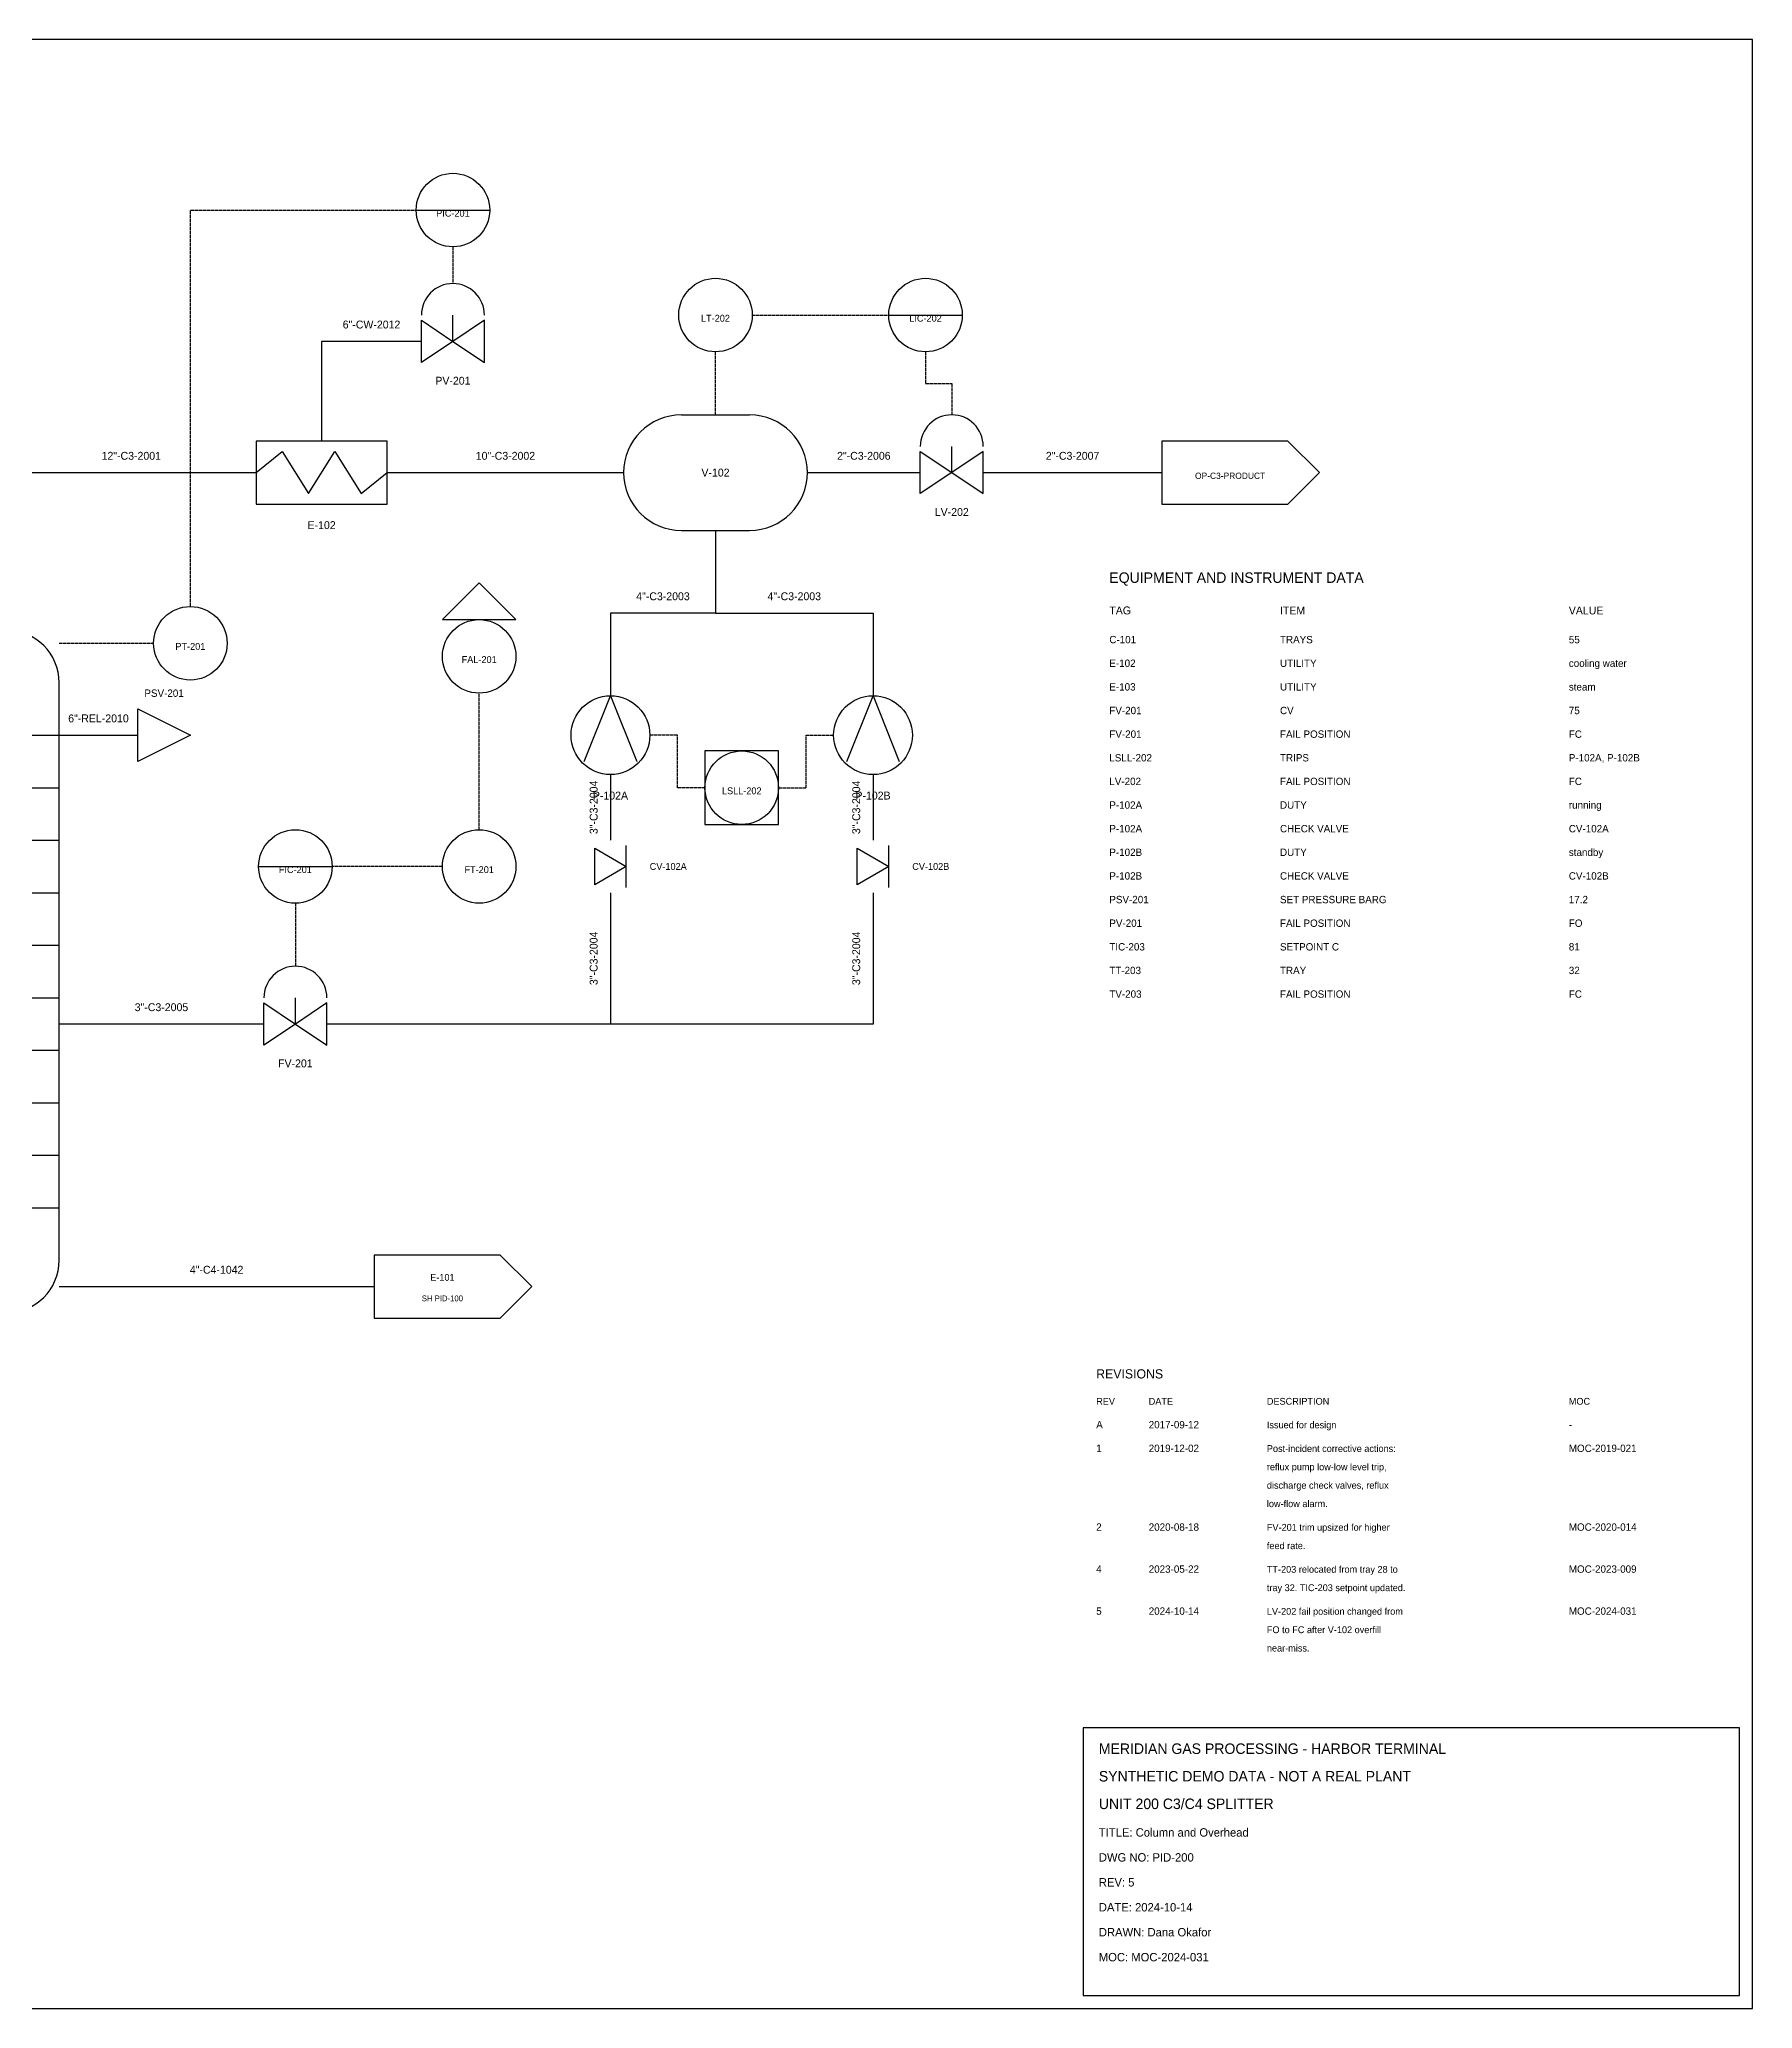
# Model space of a CAD drawing. Header units: metres. Extents: x 5 to 995, y 5 to 755.
# Drawn here: x 342 to 995, y 5 to 755 of the extents above; entities that cross this region are included whole.
import ezdxf
from ezdxf.enums import TextEntityAlignment as Align

# ---------------------------------------------------------------- set-up
doc = ezdxf.new("R2010")
doc.units = ezdxf.units.M
doc.linetypes.add('DASHED', pattern=[1.524, 1.27, -0.254])
for name, color, linetype in [('FRAME', 8, 'Continuous'), ('IMPULSE', 4, 'DASHED'), ('LINENUM', 7, 'Continuous'), ('PROCESS', 7, 'Continuous'), ('RELIEF', 1, 'Continuous'), ('REVTABLE', 7, 'Continuous'), ('SIGNAL', 5, 'DASHED'), ('SYMBOLS', 7, 'Continuous'), ('TABLE', 7, 'Continuous'), ('TITLE', 7, 'Continuous'), ('UTILITY', 3, 'Continuous')]:
    doc.layers.add(name, color=color, linetype=linetype)

# ---------------------------------------------------------------- blocks, each defined once
blk = doc.blocks.new('COLUMN')
at = {"layer": 'SYMBOLS'}
for p, q in [((-20, -110), (-20, 110)), ((20, -110), (20, 110))]:
    blk.add_line(p, q, dxfattribs=at)
at = {"layer": 'SYMBOLS', "color": 8}
for p, q in [((-20, 90), (20, 90)), ((-20, 70), (20, 70)), ((-20, 50), (20, 50)), ((-20, 30), (20, 30)), ((-20, 10), (20, 10)), ((-20, -10), (20, -10)), ((-20, -30), (20, -30)), ((-20, -50), (20, -50)), ((-20, -70), (20, -70)), ((-20, -90), (20, -90))]:
    blk.add_line(p, q, dxfattribs=at)
at = {"layer": 'SYMBOLS'}
for centre, start, end in [((0, 110), 0, 180), ((0, -110), 180, 360)]:
    blk.add_arc(centre, 20, start, end, dxfattribs=at)
blk.add_attdef('TAG', text='', height=5, dxfattribs=at).set_placement((0, 0), align=Align.MIDDLE_CENTER)
at = {"layer": 'SYMBOLS', "flags": 1}
blk.add_attdef('DESC', text='', height=3, dxfattribs=at).set_placement((0, 0), align=Align.MIDDLE_CENTER)
blk = doc.blocks.new('HEATEX')
at = {"layer": 'SYMBOLS'}
blk.add_lwpolyline([(-25, -12), (25, -12), (25, 12), (-25, 12)], close=True, dxfattribs=at)
blk.add_lwpolyline([(-25, 0), (-15, 8), (-5, -8), (5, 8), (15, -8), (25, 0)], dxfattribs=at)
at = {"layer": 'SYMBOLS', "flags": 1}
blk.add_attdef('DESC', text='', height=3, dxfattribs=at).set_placement((0, 0), align=Align.MIDDLE_CENTER)
at = {"layer": 'SYMBOLS'}
blk.add_attdef('TAG', text='', height=3, dxfattribs=at).set_placement((0, -20), align=Align.MIDDLE_CENTER)
blk = doc.blocks.new('VESSEL')
at = {"layer": 'SYMBOLS'}
for p, q in [((-13, 22), (13, 22)), ((-13, -22), (13, -22))]:
    blk.add_line(p, q, dxfattribs=at)
for centre, start, end in [((-13, 0), 90, 270), ((13, 0), 270, 90)]:
    blk.add_arc(centre, 22, start, end, dxfattribs=at)
at = {"layer": 'SYMBOLS', "flags": 1}
blk.add_attdef('DESC', text='', height=3, dxfattribs=at).set_placement((0, 0), align=Align.MIDDLE_CENTER)
at = {"layer": 'SYMBOLS'}
blk.add_attdef('TAG', text='', height=3, dxfattribs=at).set_placement((0, 0), align=Align.MIDDLE_CENTER)
blk = doc.blocks.new('PUMP')
at = {"layer": 'SYMBOLS'}
blk.add_lwpolyline([(-10, -10), (0, 15), (10, -10)], dxfattribs=at)
blk.add_circle((0, 0), 15, dxfattribs=at)
at = {"layer": 'SYMBOLS', "flags": 1}
blk.add_attdef('DESC', text='', height=3, dxfattribs=at).set_placement((0, 0), align=Align.MIDDLE_CENTER)
at = {"layer": 'SYMBOLS'}
blk.add_attdef('TAG', text='', height=3, dxfattribs=at).set_placement((0, -23), align=Align.MIDDLE_CENTER)
blk = doc.blocks.new('INSTR_XMTR')
at = {"layer": 'SYMBOLS'}
blk.add_circle((0, 0), 14, dxfattribs=at)
at = {"layer": 'SYMBOLS', "flags": 1}
blk.add_attdef('DESC', text='', height=3, dxfattribs=at).set_placement((0, 0), align=Align.MIDDLE_CENTER)
at = {"layer": 'SYMBOLS'}
blk.add_attdef('TAG', text='', height=2.6, dxfattribs=at).set_placement((0, -1.2), align=Align.MIDDLE_CENTER)
blk = doc.blocks.new('INSTR_CTRL')
at = {"layer": 'SYMBOLS'}
blk.add_line((-14, 0), (14, 0), dxfattribs=at)
blk.add_circle((0, 0), 14, dxfattribs=at)
at = {"layer": 'SYMBOLS', "flags": 1}
blk.add_attdef('DESC', text='', height=3, dxfattribs=at).set_placement((0, 0), align=Align.MIDDLE_CENTER)
at = {"layer": 'SYMBOLS'}
blk.add_attdef('TAG', text='', height=2.6, dxfattribs=at).set_placement((0, -1.2), align=Align.MIDDLE_CENTER)
blk = doc.blocks.new('CTRLVALVE')
at = {"layer": 'SYMBOLS'}
blk.add_line((0, 0), (0, 10), dxfattribs=at)
for points in [[(-12, 8), (0, 0), (-12, -8)], [(12, 8), (0, 0), (12, -8)]]:
    blk.add_lwpolyline(points, close=True, dxfattribs=at)
blk.add_arc((0, 10), 12, 0, 180, dxfattribs=at)
at = {"layer": 'SYMBOLS', "flags": 1}
blk.add_attdef('DESC', text='', height=3, dxfattribs=at).set_placement((0, 0), align=Align.MIDDLE_CENTER)
at = {"layer": 'SYMBOLS'}
blk.add_attdef('TAG', text='', height=3, dxfattribs=at).set_placement((0, -15), align=Align.MIDDLE_CENTER)
blk = doc.blocks.new('RELIEFVALVE')
at = {"layer": 'SYMBOLS'}
blk.add_lwpolyline([(-10, -10), (-10, 10), (10, 0)], close=True, dxfattribs=at)
blk.add_attdef('TAG', text='', height=2.8, dxfattribs=at).set_placement((0, 16), align=Align.MIDDLE_CENTER)
at = {"layer": 'SYMBOLS', "flags": 1}
blk.add_attdef('DESC', text='', height=3, dxfattribs=at).set_placement((0, 0), align=Align.MIDDLE_CENTER)
blk = doc.blocks.new('OFFPAGE')
at = {"layer": 'SYMBOLS'}
blk.add_lwpolyline([(-30, -12), (18, -12), (30, 0), (18, 12), (-30, 12)], close=True, dxfattribs=at)
blk.add_attdef('TAG', text='', height=2.4, dxfattribs=at).set_placement((-4, -1.2), align=Align.MIDDLE_CENTER)
at = {"layer": 'SYMBOLS', "flags": 1}
blk.add_attdef('DESC', text='', height=3, dxfattribs=at).set_placement((0, 0), align=Align.MIDDLE_CENTER)
blk = doc.blocks.new('INSTR_SWITCH')
at = {"layer": 'SYMBOLS'}
blk.add_lwpolyline([(-14, -14), (14, -14), (14, 14), (-14, 14)], close=True, dxfattribs=at)
blk.add_circle((0, 0), 14, dxfattribs=at)
at = {"layer": 'SYMBOLS', "flags": 1}
blk.add_attdef('DESC', text='', height=3, dxfattribs=at).set_placement((0, 0), align=Align.MIDDLE_CENTER)
at = {"layer": 'SYMBOLS'}
blk.add_attdef('TAG', text='', height=2.6, dxfattribs=at).set_placement((0, -1.2), align=Align.MIDDLE_CENTER)
blk = doc.blocks.new('CHECKVALVE')
at = {"layer": 'SYMBOLS'}
blk.add_line((6, -8), (6, 8), dxfattribs=at)
blk.add_lwpolyline([(-6, -7), (-6, 7), (6, 0)], close=True, dxfattribs=at)
at = {"layer": 'SYMBOLS', "flags": 1}
blk.add_attdef('DESC', text='', height=3, dxfattribs=at).set_placement((0, 0), align=Align.MIDDLE_CENTER)
at = {"layer": 'SYMBOLS'}
blk.add_attdef('TAG', text='', height=2.6, dxfattribs=at).set_placement((22, 0), align=Align.MIDDLE_CENTER)
blk = doc.blocks.new('INSTR_ALARM')
at = {"layer": 'SYMBOLS'}
blk.add_lwpolyline([(-14, 14), (14, 14), (0, 28)], close=True, dxfattribs=at)
blk.add_circle((0, 0), 14, dxfattribs=at)
at = {"layer": 'SYMBOLS', "flags": 1}
blk.add_attdef('DESC', text='', height=3, dxfattribs=at).set_placement((0, 0), align=Align.MIDDLE_CENTER)
at = {"layer": 'SYMBOLS'}
blk.add_attdef('TAG', text='', height=2.6, dxfattribs=at).set_placement((0, -1.2), align=Align.MIDDLE_CENTER)
blk = doc.blocks.new('OFFPAGE_REF')
at = {"layer": 'SYMBOLS'}
blk.add_lwpolyline([(-30, -12), (18, -12), (30, 0), (18, 12), (-30, 12)], close=True, dxfattribs=at)
for tag, height, p in [('REF_TAG', 2.6, (-4, 3.5)), ('SHEET', 2.2, (-4, -4.5))]:
    blk.add_attdef(tag, text='', height=height, dxfattribs=at).set_placement(p, align=Align.MIDDLE_CENTER)

msp = doc.modelspace()

# ---------------------------------------------------------------- linework, layer by layer
at = {"layer": 'FRAME'}
msp.add_lwpolyline([(5, 5), (995, 5), (995, 755), (5, 755)], close=True, dxfattribs=at)
at = {"layer": 'IMPULSE'}
for points in [[(600, 612), (600, 636)], [(350, 525), (386, 525)]]:
    msp.add_lwpolyline(points, dxfattribs=at)
at = {"layer": 'PROCESS'}
for points in [[(330, 530), (330, 590), (425, 590)], [(475, 590), (565, 590)], [(635, 590), (678, 590)], [(702, 590), (770, 590)], [(600, 568), (600, 536.5), (560, 536.5), (560, 505)], [(600, 568), (600, 536.5), (660, 536.5), (660, 505)], [(560, 475), (560, 450)], [(660, 475), (660, 450)], [(560, 430), (560, 380), (452, 380)], [(660, 430), (660, 380), (452, 380)], [(428, 380), (350, 380)], [(350, 280), (470, 280)]]:
    msp.add_lwpolyline(points, dxfattribs=at)
at = {"layer": 'RELIEF'}
msp.add_lwpolyline([(350, 490), (380, 490)], dxfattribs=at)
at = {"layer": 'SIGNAL'}
for points in [[(400, 539), (400, 690), (486, 690)], [(500, 676), (500, 662)], [(614, 650), (666, 650)], [(680, 636), (680, 624), (690, 624), (690, 612)], [(510, 454), (510, 506)], [(596, 470), (585.5, 470), (585.5, 490), (575, 490)], [(624, 470), (634.5, 470), (634.5, 490), (645, 490)], [(496, 440), (454, 440)], [(440, 426), (440, 402)]]:
    msp.add_lwpolyline(points, dxfattribs=at)
at = {"layer": 'TITLE'}
msp.add_lwpolyline([(740, 10), (990, 10), (990, 112), (740, 112)], close=True, dxfattribs=at)
at = {"layer": 'UTILITY'}
msp.add_lwpolyline([(488, 640), (450, 640), (450, 602)], dxfattribs=at)

# ---------------------------------------------------------------- block references
at = {"layer": 'SYMBOLS'}
for name, p, values in [('INSTR_CTRL', (500, 690), {'TAG': 'PIC-201'}), ('CTRLVALVE', (500, 640), {'TAG': 'PV-201'}), ('INSTR_XMTR', (600, 650), {'TAG': 'LT-202'}), ('INSTR_CTRL', (680, 650), {'TAG': 'LIC-202'}), ('VESSEL', (600, 590), {'TAG': 'V-102'}), ('CTRLVALVE', (690, 590), {'TAG': 'LV-202'}), ('HEATEX', (450, 590), {'TAG': 'E-102'}), ('OFFPAGE', (800, 590), {'TAG': 'OP-C3-PRODUCT'}), ('INSTR_ALARM', (510, 520), {'TAG': 'FAL-201'}), ('INSTR_XMTR', (400, 525), {'TAG': 'PT-201'}), ('COLUMN', (330, 400), {'TAG': 'C-101'}), ('RELIEFVALVE', (390, 490), {'TAG': 'PSV-201'}), ('PUMP', (560, 490), {'TAG': 'P-102A'}), ('PUMP', (660, 490), {'TAG': 'P-102B'}), ('INSTR_SWITCH', (610, 470), {'TAG': 'LSLL-202'}), ('INSTR_CTRL', (440, 440), {'TAG': 'FIC-201'}), ('INSTR_XMTR', (510, 440), {'TAG': 'FT-201'}), ('CHECKVALVE', (560, 440), {'TAG': 'CV-102A'}), ('CHECKVALVE', (660, 440), {'TAG': 'CV-102B'}), ('CTRLVALVE', (440, 380), {'TAG': 'FV-201'}), ('OFFPAGE_REF', (500, 280), {'REF_TAG': 'E-101', 'SHEET': 'SH PID-100'})]:
    msp.add_blockref(name, p, dxfattribs=at).add_auto_attribs(values)

# ---------------------------------------------------------------- texts
at = {"layer": 'LINENUM'}
for s, p in [('6"-CW-2012', (469, 644)), ('12"-C3-2001', (377.5, 594)), ('10"-C3-2002', (520, 594)), ('2"-C3-2006', (656.5, 594)), ('2"-C3-2007', (736, 594)), ('4"-C3-2003', (580, 540.5)), ('4"-C3-2003', (630, 540.5)), ('6"-REL-2010', (365, 494)), ('3"-C3-2005', (389, 384)), ('4"-C4-1042', (410, 284))]:
    msp.add_text(s, height=3, dxfattribs=at).set_placement(p, align=Align.BOTTOM_CENTER)
for p in [(556, 462.5), (656, 462.5), (556, 405), (656, 405)]:
    msp.add_text('3"-C3-2004', height=3, rotation=90, dxfattribs=at).set_placement(p, align=Align.BOTTOM_CENTER)
at = {"layer": 'REVTABLE'}
for s, height, p in [('REVISIONS', 3.5, (745, 245)), ('A', 2.8, (745, 226)), ('2017-09-12', 2.8, (765, 226)), ('Issued for design', 2.6, (810, 226)), ('-', 2.8, (925, 226)), ('1', 2.8, (745, 217)), ('2019-12-02', 2.8, (765, 217)), ('Post-incident corrective actions:', 2.6, (810, 217)), ('MOC-2019-021', 2.8, (925, 217)), ('reflux pump low-low level trip,', 2.6, (810, 210)), ('discharge check valves, reflux', 2.6, (810, 203)), ('low-flow alarm.', 2.6, (810, 196)), ('2', 2.8, (745, 187)), ('2020-08-18', 2.8, (765, 187)), ('FV-201 trim upsized for higher', 2.6, (810, 187)), ('MOC-2020-014', 2.8, (925, 187)), ('feed rate.', 2.6, (810, 180)), ('4', 2.8, (745, 171)), ('2023-05-22', 2.8, (765, 171)), ('TT-203 relocated from tray 28 to', 2.6, (810, 171)), ('MOC-2023-009', 2.8, (925, 171)), ('tray 32. TIC-203 setpoint updated.', 2.6, (810, 164)), ('5', 2.8, (745, 155)), ('2024-10-14', 2.8, (765, 155)), ('LV-202 fail position changed from', 2.6, (810, 155)), ('MOC-2024-031', 2.8, (925, 155)), ('FO to FC after V-102 overfill', 2.6, (810, 148)), ('near-miss.', 2.6, (810, 141))]:
    msp.add_text(s, height=height, dxfattribs=at).set_placement(p)
at = {"layer": 'REVTABLE', "color": 8}
for s, p in [('REV', (745, 235)), ('DATE', (765, 235)), ('DESCRIPTION', (810, 235)), ('MOC', (925, 235))]:
    msp.add_text(s, height=2.6, dxfattribs=at).set_placement(p)
at = {"layer": 'TABLE'}
for s, height, p in [('EQUIPMENT AND INSTRUMENT DATA', 4, (750, 548)), ('C-101', 2.8, (750, 525)), ('TRAYS', 2.8, (815, 525)), ('55', 2.8, (925, 525)), ('E-102', 2.8, (750, 516)), ('UTILITY', 2.8, (815, 516)), ('cooling water', 2.8, (925, 516)), ('E-103', 2.8, (750, 507)), ('UTILITY', 2.8, (815, 507)), ('steam', 2.8, (925, 507)), ('FV-201', 2.8, (750, 498)), ('CV', 2.8, (815, 498)), ('75', 2.8, (925, 498)), ('FV-201', 2.8, (750, 489)), ('FAIL POSITION', 2.8, (815, 489)), ('FC', 2.8, (925, 489)), ('LSLL-202', 2.8, (750, 480)), ('TRIPS', 2.8, (815, 480)), ('P-102A, P-102B', 2.8, (925, 480)), ('LV-202', 2.8, (750, 471)), ('FAIL POSITION', 2.8, (815, 471)), ('FC', 2.8, (925, 471)), ('P-102A', 2.8, (750, 462)), ('DUTY', 2.8, (815, 462)), ('running', 2.8, (925, 462)), ('P-102A', 2.8, (750, 453)), ('CHECK VALVE', 2.8, (815, 453)), ('CV-102A', 2.8, (925, 453)), ('P-102B', 2.8, (750, 444)), ('DUTY', 2.8, (815, 444)), ('standby', 2.8, (925, 444)), ('P-102B', 2.8, (750, 435)), ('CHECK VALVE', 2.8, (815, 435)), ('CV-102B', 2.8, (925, 435)), ('PSV-201', 2.8, (750, 426)), ('SET PRESSURE BARG', 2.8, (815, 426)), ('17.2', 2.8, (925, 426)), ('PV-201', 2.8, (750, 417)), ('FAIL POSITION', 2.8, (815, 417)), ('FO', 2.8, (925, 417)), ('TIC-203', 2.8, (750, 408)), ('SETPOINT C', 2.8, (815, 408)), ('81', 2.8, (925, 408)), ('TT-203', 2.8, (750, 399)), ('TRAY', 2.8, (815, 399)), ('32', 2.8, (925, 399)), ('TV-203', 2.8, (750, 390)), ('FAIL POSITION', 2.8, (815, 390)), ('FC', 2.8, (925, 390))]:
    msp.add_text(s, height=height, dxfattribs=at).set_placement(p)
at = {"layer": 'TABLE', "color": 8}
for s, p in [('TAG', (750, 536)), ('ITEM', (815, 536)), ('VALUE', (925, 536))]:
    msp.add_text(s, height=3, dxfattribs=at).set_placement(p)
at = {"layer": 'TITLE'}
for s, height, p in [('MERIDIAN GAS PROCESSING - HARBOR TERMINAL', 4, (746, 102)), ('SYNTHETIC DEMO DATA - NOT A REAL PLANT', 4, (746, 91.5)), ('UNIT 200 C3/C4 SPLITTER', 4, (746, 81)), ('TITLE: Column and Overhead', 3.2, (746, 70.5)), ('DWG NO: PID-200', 3.2, (746, 61)), ('REV: 5', 3.2, (746, 51.5)), ('DATE: 2024-10-14', 3.2, (746, 42)), ('DRAWN: Dana Okafor', 3.2, (746, 32.5)), ('MOC: MOC-2024-031', 3.2, (746, 23))]:
    msp.add_text(s, height=height, dxfattribs=at).set_placement(p)

doc.saveas('drawing.dxf')
